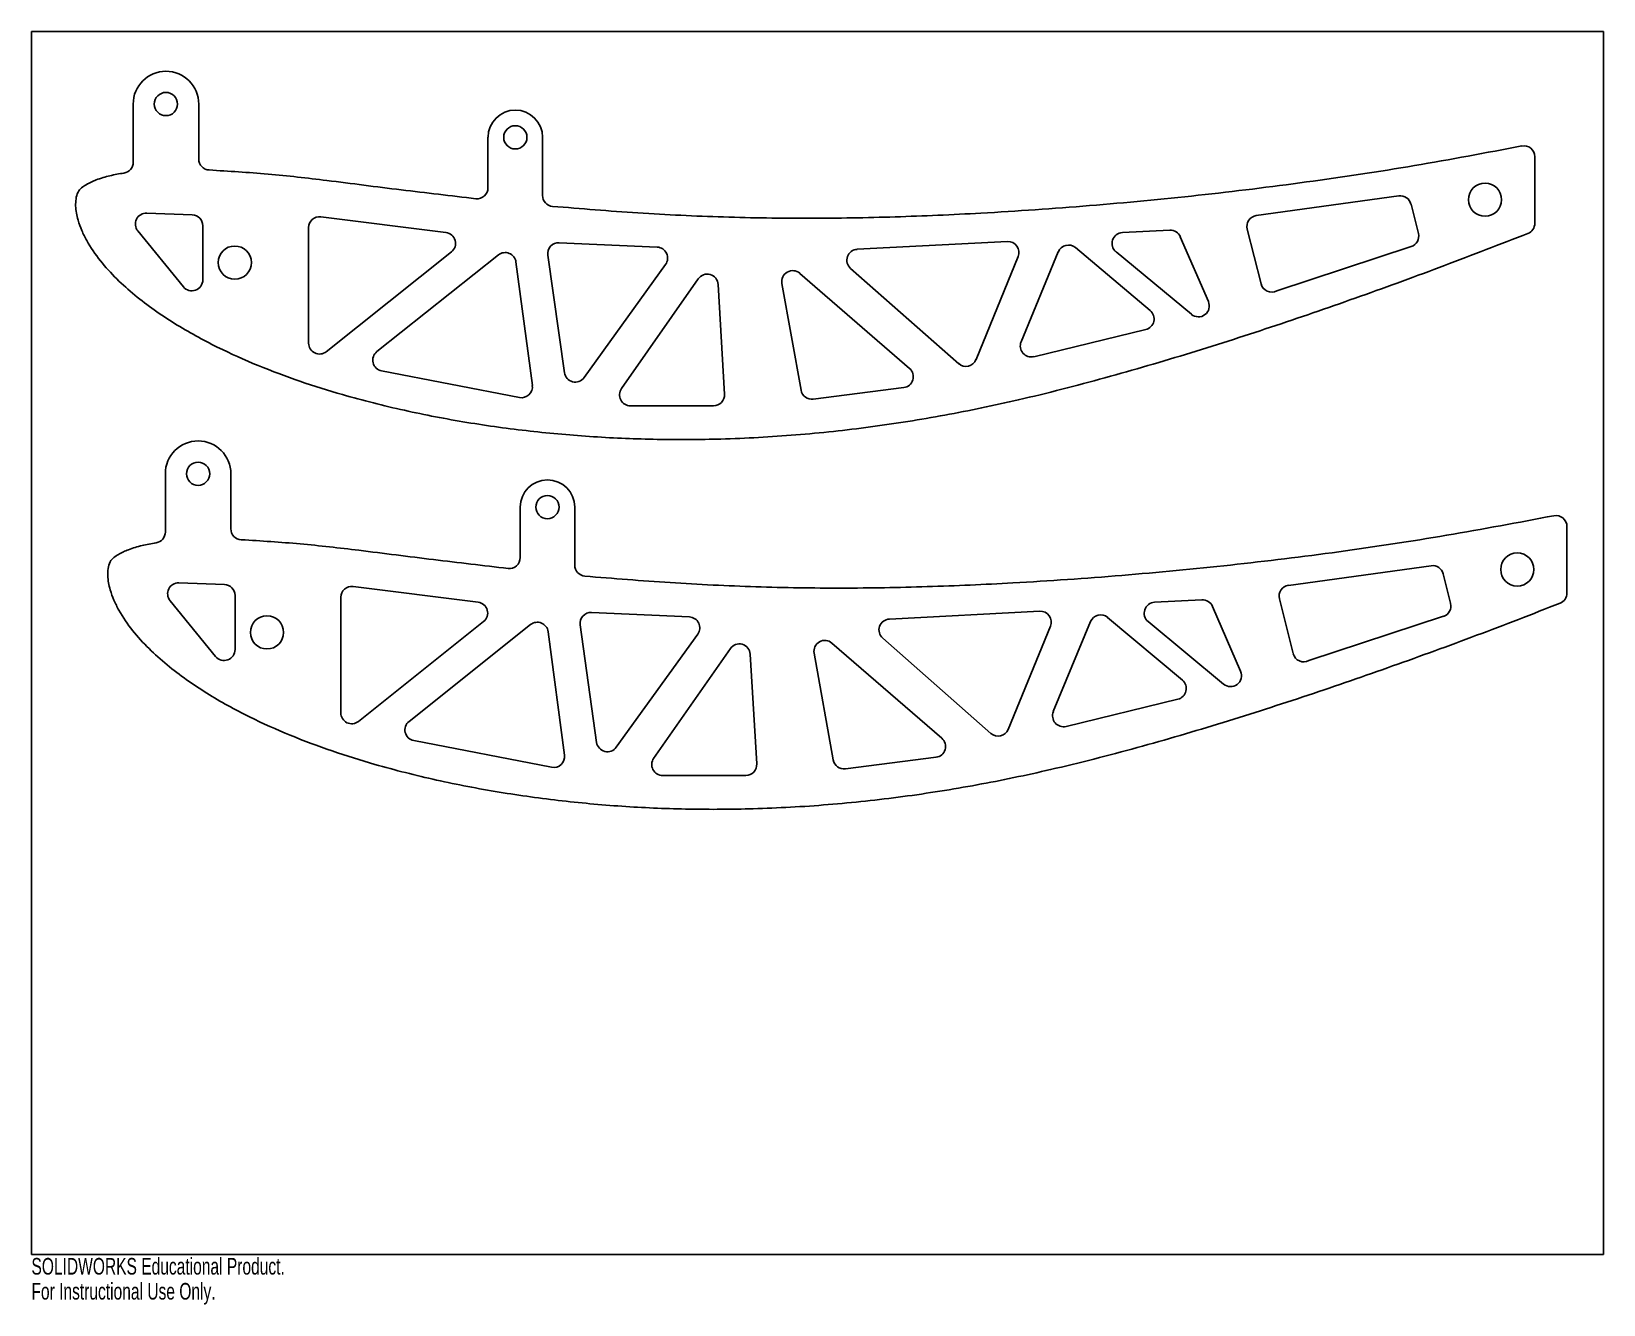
# Model space of a CAD drawing. Header units: inches. Extents: x 0 to 18, y -0.6 to 14.
import ezdxf

# ---------------------------------------------------------------- set-up
doc = ezdxf.new("R2010")
doc.units = ezdxf.units.IN
doc.header["$MEASUREMENT"] = 0
doc.styles.add('SLDTEXTSTYLE0', font='TXT', dxfattribs={"width": 0.7})

msp = doc.modelspace()

# ---------------------------------------------------------------- linework, layer by layer
at = {"color": 7, "linetype": 'Continuous'}
for p, q in [((0, 0), (0, 14)), ((0, 14), (18, 14)), ((18, 0), (18, 14)), ((0, 0), (18, 0))]:
    msp.add_line(p, q, dxfattribs=at)
at = {"color": 7, "linetype": 'Continuous', "lineweight": 25}
for p, q in [((1.165, 13.169), (1.165, 12.502)), ((1.915, 12.539), (1.915, 13.169)), ((5.227, 12.788), (5.227, 12.21)), ((5.852, 12.122), (5.852, 12.788)), ((17.213, 12.566), (17.213, 11.804)), ((14.024, 11.892), (15.657, 12.117)), ((1.32, 11.92), (1.842, 11.901)), ((15.796, 12.023), (15.88, 11.686)), ((1.74, 11.077), (1.218, 11.716)), ((1.962, 11.776), (1.962, 11.156)), ((3.173, 10.432), (3.173, 11.755)), ((3.314, 11.879), (4.746, 11.699)), ((12.491, 11.698), (13.033, 11.725)), ((14.079, 11.11), (13.92, 11.737)), ((6.043, 11.582), (7.165, 11.531)), ((9.454, 11.506), (11.176, 11.596)), ((11.953, 11.525), (12.809, 10.806)), ((13.154, 11.65), (13.476, 10.908)), ((15.798, 11.537), (14.259, 11.03)), ((4.809, 11.477), (3.376, 10.334)), ((3.955, 10.335), (5.346, 11.442)), ((5.547, 11.361), (5.735, 9.949)), ((6.102, 10.094), (5.914, 11.439)), ((11.298, 11.424), (10.815, 10.243)), ((11.332, 10.446), (11.757, 11.477)), ((13.281, 10.762), (12.418, 11.477)), ((7.26, 11.333), (6.327, 10.038)), ((6.756, 9.912), (7.634, 11.169)), ((8.797, 11.231), (10.054, 10.141)), ((10.617, 10.197), (9.378, 11.287)), ((7.862, 11.104), (7.935, 9.847)), ((8.812, 9.893), (8.592, 11.115)), ((12.758, 10.589), (11.477, 10.277)), ((5.587, 9.809), (4.009, 10.114)), ((9.988, 9.923), (8.951, 9.791)), ((7.81, 9.715), (6.858, 9.715)), ((1.533, 8.937), (1.533, 8.27)), ((2.283, 8.307), (2.283, 8.937)), ((5.596, 8.555), (5.596, 7.977)), ((6.221, 7.89), (6.221, 8.555)), ((17.581, 8.334), (17.581, 7.571)), ((14.393, 7.659), (16.026, 7.884)), ((16.164, 7.791), (16.249, 7.454)), ((1.688, 7.688), (2.21, 7.669)), ((3.683, 7.647), (5.115, 7.466)), ((2.109, 6.845), (1.587, 7.484)), ((2.331, 7.544), (2.331, 6.924)), ((3.542, 6.2), (3.542, 7.523)), ((12.86, 7.466), (13.402, 7.493)), ((13.523, 7.418), (13.844, 6.676)), ((14.448, 6.878), (14.289, 7.505)), ((5.177, 7.244), (3.745, 6.102)), ((4.324, 6.102), (5.714, 7.21)), ((6.471, 5.861), (6.282, 7.207)), ((6.412, 7.349), (7.533, 7.298)), ((9.823, 7.274), (11.544, 7.363)), ((11.7, 6.214), (12.126, 7.245)), ((12.322, 7.293), (13.178, 6.574)), ((13.65, 6.53), (12.786, 7.245)), ((16.167, 7.305), (14.627, 6.798)), ((5.916, 7.128), (6.103, 5.716)), ((7.629, 7.1), (6.696, 5.806)), ((10.985, 5.964), (9.747, 7.055)), ((11.666, 7.191), (11.183, 6.011)), ((7.124, 5.679), (8.003, 6.936)), ((8.23, 6.872), (8.304, 5.615)), ((9.181, 5.661), (8.961, 6.882)), ((9.166, 6.999), (10.423, 5.909)), ((13.127, 6.357), (11.846, 6.045)), ((5.956, 5.577), (4.378, 5.882)), ((10.357, 5.691), (9.32, 5.559)), ((8.179, 5.483), (7.227, 5.483))]:
    msp.add_line(p, q, dxfattribs=at)
for centre, radius, start, end in [((1.54, 13.169), 0.375, 0, 180), ((1.54, 13.169), 0.133, 0, 180), ((1.54, 13.169), 0.133, 180, 0), ((5.54, 12.788), 0.312, 0, 180), ((5.54, 12.788), 0.133, 0, 180), ((5.54, 12.788), 0.133, 180, 0), ((17.088, 12.566), 0.125, 0, 101.1361), ((1.04, 12.502), 0.125, 278.7356, 0), ((2.04, 12.539), 0.125, 180, 267.5948), ((16.643, 12.074), 0.19, 0, 180), ((5.102, 12.21), 0.125, 263.7001, 360), ((5.977, 12.122), 0.125, 180, 264.8908), ((15.674, 11.993), 0.125, 14.0927, 97.8413), ((16.643, 12.074), 0.19, 180, 0), ((1.315, 11.795), 0.125, 87.9053, 219.25), ((1.837, 11.776), 0.125, 360, 87.9053), ((3.298, 11.755), 0.125, 82.8177, 180), ((14.041, 11.768), 0.125, 97.8413, 194.2156), ((13.04, 11.6), 0.125, 23.431, 92.8495), ((17.088, 11.804), 0.125, 291.4902, 360), ((2.328, 11.354), 0.19, 360, 180), ((4.731, 11.574), 0.125, 308.5748, 82.8177), ((6.037, 11.457), 0.125, 87.3974, 187.9781), ((7.159, 11.406), 0.125, 324.2283, 87.3974), ((11.182, 11.471), 0.125, 337.7474, 92.9881), ((11.873, 11.43), 0.125, 49.9559, 157.5732), ((12.497, 11.573), 0.125, 92.8495, 230.3814), ((15.759, 11.656), 0.125, 288.2271, 14.0927), ((2.328, 11.354), 0.19, 180, 360), ((5.424, 11.344), 0.125, 7.552, 128.5252), ((9.461, 11.381), 0.125, 92.9881, 228.6326), ((7.737, 11.097), 0.125, 3.3533, 145.038), ((8.715, 11.137), 0.125, 49.0773, 190.2167), ((1.837, 11.156), 0.125, 219.25, 0), ((14.2, 11.141), 0.125, 194.2156, 297.7208), ((12.729, 10.71), 0.125, 283.6752, 49.9559), ((13.361, 10.858), 0.125, 230.3814, 23.431), ((11.447, 10.399), 0.125, 157.5732, 283.6752), ((3.298, 10.432), 0.125, 180, 308.5748), ((4.033, 10.237), 0.125, 128.5252, 259.0641), ((6.226, 10.111), 0.125, 187.9781, 324.2283), ((9.972, 10.047), 0.125, 277.2342, 49.0773), ((10.699, 10.291), 0.125, 228.6326, 337.7474), ((5.611, 9.932), 0.125, 259.0641, 7.552), ((6.858, 9.84), 0.125, 145.038, 270), ((7.81, 9.84), 0.125, 270, 3.3533), ((8.935, 9.915), 0.125, 190.2167, 277.2342), ((1.908, 8.937), 0.375, 0, 180), ((1.908, 8.937), 0.133, 0, 180), ((1.908, 8.937), 0.133, 180, 0), ((5.908, 8.555), 0.312, 0, 180), ((5.908, 8.555), 0.133, 0, 180), ((5.908, 8.555), 0.133, 180, 0), ((2.408, 8.307), 0.125, 180, 267.5948), ((17.456, 8.334), 0.125, 0, 101.1361), ((1.408, 8.27), 0.125, 278.7356, 0), ((5.471, 7.977), 0.125, 263.7001, 360), ((17.012, 7.841), 0.19, 0, 180), ((6.346, 7.89), 0.125, 180, 264.8908), ((16.043, 7.76), 0.125, 14.0927, 97.8413), ((17.012, 7.841), 0.19, 180, 0), ((1.684, 7.563), 0.125, 87.9053, 219.25), ((2.206, 7.544), 0.125, 360, 87.9053), ((3.667, 7.523), 0.125, 82.8177, 180), ((14.41, 7.536), 0.125, 97.8413, 194.2156), ((17.456, 7.571), 0.125, 291.4902, 360), ((5.099, 7.342), 0.125, 308.5748, 82.8177), ((12.866, 7.341), 0.125, 92.8495, 230.3814), ((13.408, 7.368), 0.125, 23.431, 92.8495), ((16.128, 7.423), 0.125, 288.2271, 14.0927), ((2.697, 7.121), 0.19, 360, 180), ((5.792, 7.112), 0.125, 7.552, 128.5252), ((6.406, 7.224), 0.125, 87.3974, 187.9781), ((7.527, 7.173), 0.125, 324.2283, 87.3974), ((9.829, 7.149), 0.125, 92.9881, 228.6326), ((11.551, 7.239), 0.125, 337.7474, 92.9881), ((12.242, 7.197), 0.125, 49.9559, 157.5732), ((2.697, 7.121), 0.19, 180, 360), ((9.084, 6.904), 0.125, 49.0773, 190.2167), ((2.206, 6.924), 0.125, 219.25, 0), ((8.105, 6.864), 0.125, 3.3533, 145.038), ((14.569, 6.908), 0.125, 194.2156, 297.7208), ((13.73, 6.626), 0.125, 230.3814, 23.431), ((13.097, 6.478), 0.125, 283.6752, 49.9559), ((3.667, 6.2), 0.125, 180, 308.5748), ((11.816, 6.166), 0.125, 157.5732, 283.6752), ((4.401, 6.005), 0.125, 128.5252, 259.0641), ((11.068, 6.058), 0.125, 228.6326, 337.7474), ((6.595, 5.879), 0.125, 187.9781, 324.2283), ((10.341, 5.815), 0.125, 277.2342, 49.0773), ((5.979, 5.7), 0.125, 259.0641, 7.552), ((7.227, 5.608), 0.125, 145.038, 270), ((8.179, 5.608), 0.125, 270, 3.3533), ((9.304, 5.683), 0.125, 190.2167, 277.2342)]:
    msp.add_arc(centre, radius, start, end, dxfattribs=at)
for points, knots in [([(17.064, 12.689), (16.655, 12.612), (15.836, 12.457), (14.6, 12.271), (13.36, 12.119), (12.116, 12.001), (10.959, 11.921), (9.889, 11.873), (8.907, 11.856), (7.925, 11.871), (6.944, 11.917), (6.292, 11.971), (5.966, 11.998)], [0, 0, 0, 0, 0.1119964, 0.2239953, 0.3359942, 0.4479935, 0.5599926, 0.6479947, 0.7359958, 0.8239981, 0.9119991, 1, 1, 1, 1]), ([(1.059, 12.379), (1.005, 12.37), (0.898, 12.351), (0.773, 12.314), (0.683, 12.276), (0.626, 12.247), (0.573, 12.212), (0.525, 12.159), (0.508, 12.083), (0.504, 12.002), (0.513, 11.921), (0.536, 11.826), (0.574, 11.72), (0.654, 11.56), (0.785, 11.371), (0.974, 11.164), (1.183, 10.978), (1.405, 10.809), (1.638, 10.655), (1.88, 10.514), (2.196, 10.349), (2.593, 10.171), (3.073, 9.992), (3.631, 9.817), (4.268, 9.656), (4.985, 9.519), (5.708, 9.419), (6.435, 9.355), (7.165, 9.325), (7.938, 9.329), (8.754, 9.374), (9.609, 9.466), (10.459, 9.601), (11.354, 9.788), (12.293, 10.03), (13.275, 10.318), (14.25, 10.631), (15.218, 10.966), (16.179, 11.317), (16.816, 11.564), (17.134, 11.687)], [0, 0, 0, 0, 0.008771, 0.017515, 0.020953, 0.02439, 0.027825, 0.03124, 0.035598, 0.03997, 0.044346, 0.048737, 0.055624, 0.062511, 0.077514, 0.092519, 0.107525, 0.122529, 0.137532, 0.152536, 0.167538, 0.195038, 0.222539, 0.250039, 0.289237, 0.328435, 0.367633, 0.406832, 0.44603, 0.48523, 0.531427, 0.577625, 0.623823, 0.670021, 0.725017, 0.780014, 0.83501, 0.890007, 0.945004, 1, 1, 1, 1]), ([(5.088, 12.085), (4.804, 12.119), (4.234, 12.185), (3.442, 12.288), (2.709, 12.373), (2.259, 12.4), (2.034, 12.414)], [0, 0, 0, 0, 0.279999, 0.560001, 0.779999, 1, 1, 1, 1]), ([(17.432, 8.457), (17.023, 8.379), (16.205, 8.225), (14.969, 8.038), (13.729, 7.887), (12.485, 7.768), (11.327, 7.688), (10.257, 7.64), (9.276, 7.623), (8.294, 7.638), (7.313, 7.685), (6.661, 7.738), (6.335, 7.765)], [0, 0, 0, 0, 0.1119964, 0.2239953, 0.3359942, 0.4479935, 0.5599926, 0.6479947, 0.7359958, 0.8239981, 0.9119991, 1, 1, 1, 1]), ([(1.427, 8.146), (1.374, 8.137), (1.266, 8.119), (1.141, 8.081), (1.052, 8.044), (0.995, 8.015), (0.941, 7.98), (0.893, 7.927), (0.876, 7.851), (0.872, 7.77), (0.882, 7.688), (0.904, 7.594), (0.943, 7.488), (1.023, 7.328), (1.154, 7.138), (1.343, 6.932), (1.551, 6.746), (1.774, 6.577), (2.007, 6.422), (2.248, 6.282), (2.565, 6.117), (2.961, 5.939), (3.441, 5.76), (3.999, 5.585), (4.637, 5.424), (5.354, 5.287), (6.077, 5.187), (6.804, 5.122), (7.533, 5.092), (8.306, 5.097), (9.122, 5.142), (9.977, 5.234), (10.827, 5.369), (11.723, 5.556), (12.662, 5.797), (13.644, 6.085), (14.619, 6.399), (15.586, 6.734), (16.548, 7.084), (17.184, 7.331), (17.502, 7.455)], [0, 0, 0, 0, 0.008771, 0.017515, 0.020953, 0.02439, 0.027825, 0.03124, 0.035598, 0.03997, 0.044346, 0.048737, 0.055624, 0.062511, 0.077514, 0.092519, 0.107525, 0.122529, 0.137532, 0.152536, 0.167538, 0.195038, 0.222539, 0.250039, 0.289237, 0.328435, 0.367633, 0.406832, 0.44603, 0.48523, 0.531427, 0.577625, 0.623823, 0.670021, 0.725017, 0.780014, 0.83501, 0.890007, 0.945004, 1, 1, 1, 1]), ([(5.457, 7.853), (5.172, 7.886), (4.603, 7.952), (3.81, 8.055), (3.078, 8.14), (2.628, 8.168), (2.403, 8.182)], [0, 0, 0, 0, 0.279999, 0.560001, 0.779999, 1, 1, 1, 1])]:
    msp.add_open_spline(points, degree=3, knots=knots, dxfattribs=at)

# ---------------------------------------------------------------- texts
at = {"color": 7, "linetype": 'Continuous', "char_height": 0.1903, "attachment_point": 1, "style": 'SLDTEXTSTYLE0'}
for s, insert in [('SOLIDWORKS Educational Product.', (0, -0.04)), ('For Instructional Use Only.', (0, -0.326))]:
    msp.add_mtext(s, dxfattribs=dict(at, insert=insert))

doc.saveas('drawing.dxf')
